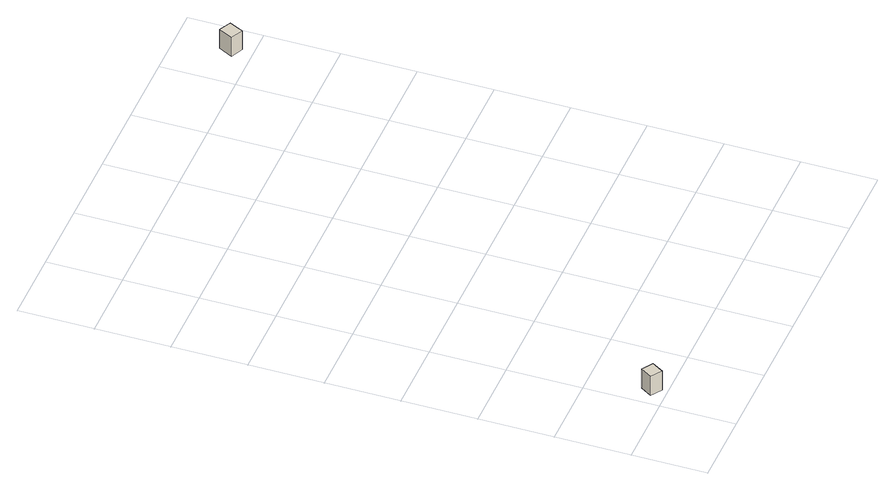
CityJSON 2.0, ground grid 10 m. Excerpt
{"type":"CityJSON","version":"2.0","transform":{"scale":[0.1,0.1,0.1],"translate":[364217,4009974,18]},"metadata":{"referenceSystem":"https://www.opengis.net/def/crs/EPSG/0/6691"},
"CityObjects":{
"building1":{"type":"Building","attributes":{"枝番":1,"利根川水系渡良瀬川洪水浸水想定区域（想定最大規模）.規模":"L2","利根川水系渡良瀬川洪水浸水想定区域（想定最大規模）.浸水ランク":"2","利根川水系渡良瀬川洪水浸水想定区域（想定最大規模）.浸水深":1.77,"利根川水系渡良瀬川洪水浸水想定区域（想定最大規模）.継続時間":23.2,"利根川水系利根川洪水浸水想定区域（計画規模）.規模":"L1","利根川水系利根川洪水浸水想定区域（計画規模）.浸水ランク":"3","利根川水系利根川洪水浸水想定区域（計画規模）.浸水深":3.6,"利根川水系利根川洪水浸水想定区域（想定最大規模）.規模":"L2","利根川水系利根川洪水浸水想定区域（想定最大規模）.浸水ランク":"4","利根川水系利根川洪水浸水想定区域（想定最大規模）.浸水深":5.06,"BuildingDetails.prefecture":"10","BuildingDetails.city":"10207"},"geometry":[{"type":"Solid","lod":"1","boundaries":[[[[0,1,2,3]],[[2,4,5,3]],[[1,6,4,2]],[[0,7,6,1]],[[3,5,7,0]],[[4,6,7,5]]]]}]},
"building2":{"type":"Building","attributes":{"枝番":1,"利根川水系渡良瀬川洪水浸水想定区域（計画規模）.規模":"L1","利根川水系渡良瀬川洪水浸水想定区域（計画規模）.継続時間":9.3,"利根川水系渡良瀬川洪水浸水想定区域（想定最大規模）.規模":"L2","利根川水系渡良瀬川洪水浸水想定区域（想定最大規模）.浸水ランク":"2","利根川水系渡良瀬川洪水浸水想定区域（想定最大規模）.浸水深":2.16,"利根川水系渡良瀬川洪水浸水想定区域（想定最大規模）.継続時間":39.2,"利根川水系多々良川洪水浸水想定区域（想定最大規模）.規模":"L2","利根川水系利根川洪水浸水想定区域（計画規模）.規模":"L1","利根川水系利根川洪水浸水想定区域（計画規模）.浸水ランク":"3","利根川水系利根川洪水浸水想定区域（計画規模）.浸水深":4,"利根川水系利根川洪水浸水想定区域（想定最大規模）.規模":"L2","利根川水系利根川洪水浸水想定区域（想定最大規模）.浸水ランク":"4","利根川水系利根川洪水浸水想定区域（想定最大規模）.浸水深":5.46,"BuildingDetails.prefecture":"10","BuildingDetails.city":"10207"},"geometry":[{"type":"Solid","lod":"1","boundaries":[[[[8,9,10,11]],[[10,12,13,11]],[[9,14,12,10]],[[8,15,14,9]],[[11,13,15,8]],[[12,14,15,13]]]]}]}
},
"vertices":[
[8,15,8],[18,30,8],[33,21,8],[23,5,8],[33,21,38],[23,5,38],[18,30,38],[8,15,38],
[449,724,1],[459,743,1],[475,735,1],[466,716,1],[475,735,31],[466,716,31],[459,743,31],[449,724,31]
]}
